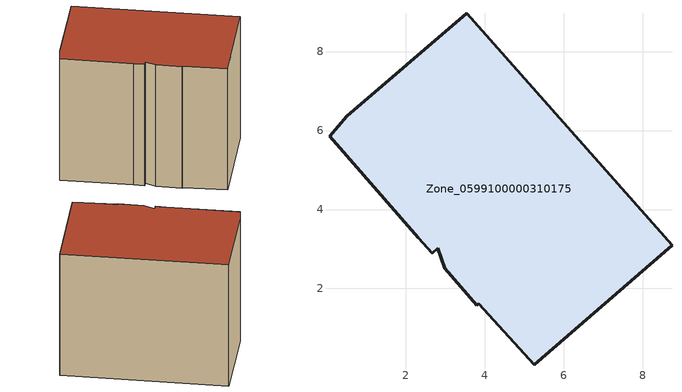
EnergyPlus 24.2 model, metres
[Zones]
Zone_0599100000310175
 floor ground (C_G): 0.06,5.86 0.51,6.37 3.54,8.97 8.74,3.1 5.25,0.06 3.84,1.61 3.8,1.58 2.99,2.51 2.8,3.02 2.67,2.9 2.32,3.28 z0
 wall outside (C_F): 3.8,1.58 3.84,1.61 5.25,0.06 8.74,3.1 3.54,8.97 0.51,6.37 0.06,5.86 2.32,3.28 2.67,2.9 2.8,3.02 2.99,2.51 3.8,1.58 z0:6.56
 roof outside (C_R): 0.51,6.37 0.06,5.86 2.32,3.28 2.67,2.9 2.8,3.02 2.99,2.51 3.8,1.58 3.84,1.61 5.25,0.06 8.74,3.1 3.54,8.97 z6.56
[BUILDING]
Pand.0599100000310175: North Axis=0; Terrain=City; Loads Convergence Tolerance Value=0.04; Temperature Convergence Tolerance Value=0.4; Solar Distribution=FullExterior; Maximum Number of Warmup Days=25; Minimum Number of Warmup Days=1
[Site:Location]
Rotterdam.The.Hague.AP_ZH_NLD Design_Conditions: Latitude=51.96; Longitude=4.45; Time Zone=1; Elevation=-4.5
[SITE:GROUNDTEMPERATURE:BUILDINGSURFACE]
18, 18, 18, 18, 18, 18, 18, 18, 18, 18, 18, 18
[MATERIAL] Thermal Absorptance=0.9; Solar Absorptance=0.7; Visible Absorptance=0.7
Name | Roughness | Thickness | Conductivity | Density | Specific Heat
G.TC.1946 | MediumSmooth | 0.15 | 1 | 540 | 1210
F.TC.1946 | Rough | 0.3 | 0.857143 | 1920 | 840
R.TC.1946 | MediumRough | 0.2 | 0.909091 | 1500 | 1000
[CONSTRUCTION]
C_G: G.TC.1946
C_F: F.TC.1946
C_R: R.TC.1946
[ZONE]
Zone_0599100000310175: Type=1; Multiplier=1; Ceiling Height=Autocalculate; Volume=Autocalculate; Floor Area=autocalculate; Part of Total Floor Area=Yes
[ZONEINFILTRATION:DESIGNFLOWRATE]
Infil_Zone_0599100000310175: Zone or ZoneList or Space or SpaceList=Zone_0599100000310175; Schedule=AlwaysOn; Design Flow Rate Calculation Method=Flow/Area; Flow Rate per Floor Area=0.003; Constant Term Coefficient=1; Temperature Term Coefficient=0; Velocity Term Coefficient=0; Velocity Squared Term Coefficient=0
[HVACTEMPLATE:ZONE:IDEALLOADSAIRSYSTEM]
Zone_0599100000310175: Maximum Heating Supply Air Temperature=50; Minimum Cooling Supply Air Temperature=13; Maximum Heating Supply Air Humidity Ratio=0.0156; Minimum Cooling Supply Air Humidity Ratio=0.0077; Heating Limit=NoLimit; Cooling Limit=NoLimit; Dehumidification Control Type=ConstantSensibleHeatRatio; Cooling Sensible Heat Ratio=0.7; Dehumidification Setpoint=60; Humidification Control Type=None; Humidification Setpoint=30; Outdoor Air Method=None; Outdoor Air Flow Rate per Person=0.00944; Outdoor Air Flow Rate per Zone Floor Area=0; Outdoor Air Flow Rate per Zone=0; Demand Controlled Ventilation Type=None; Outdoor Air Economizer Type=NoEconomizer; Heat Recovery Type=None; Sensible Heat Recovery Effectiveness=0.7; Latent Heat Recovery Effectiveness=0.65
[ZONECONTROL:THERMOSTAT]
ThermostatControl_Zone_0599100000310175: Zone or ZoneList=Zone_0599100000310175; Control Type Schedule=DualSetpointControlType; Control 1=Thermostat_Zone_0599100000310175; Temperature Difference Between Cutout And Setpoint=0
[THERMOSTATSETPOINT:DUALSETPOINT]
Thermostat_Zone_0599100000310175: Heating Setpoint Temperature Schedule=HeatingSetpoint_Zone_0599100000310175; Cooling Setpoint Temperature Schedule=CoolingSetpoint_Zone_0599100000310175
[SCHEDULE:COMPACT]
HeatingSetpoint_Zone_0599100000310175: Through: 12/31, For: AllDays, Until: 24:00, 21
CoolingSetpoint_Zone_0599100000310175: Through: 12/31, For: AllDays, Until: 24:00, 24
DualSetpointControlType: Through: 12/31, For: AllDays, Until: 24:00, 4
AlwaysOn: Through: 12/31, For: AllDays, Until: 24:00, 1
